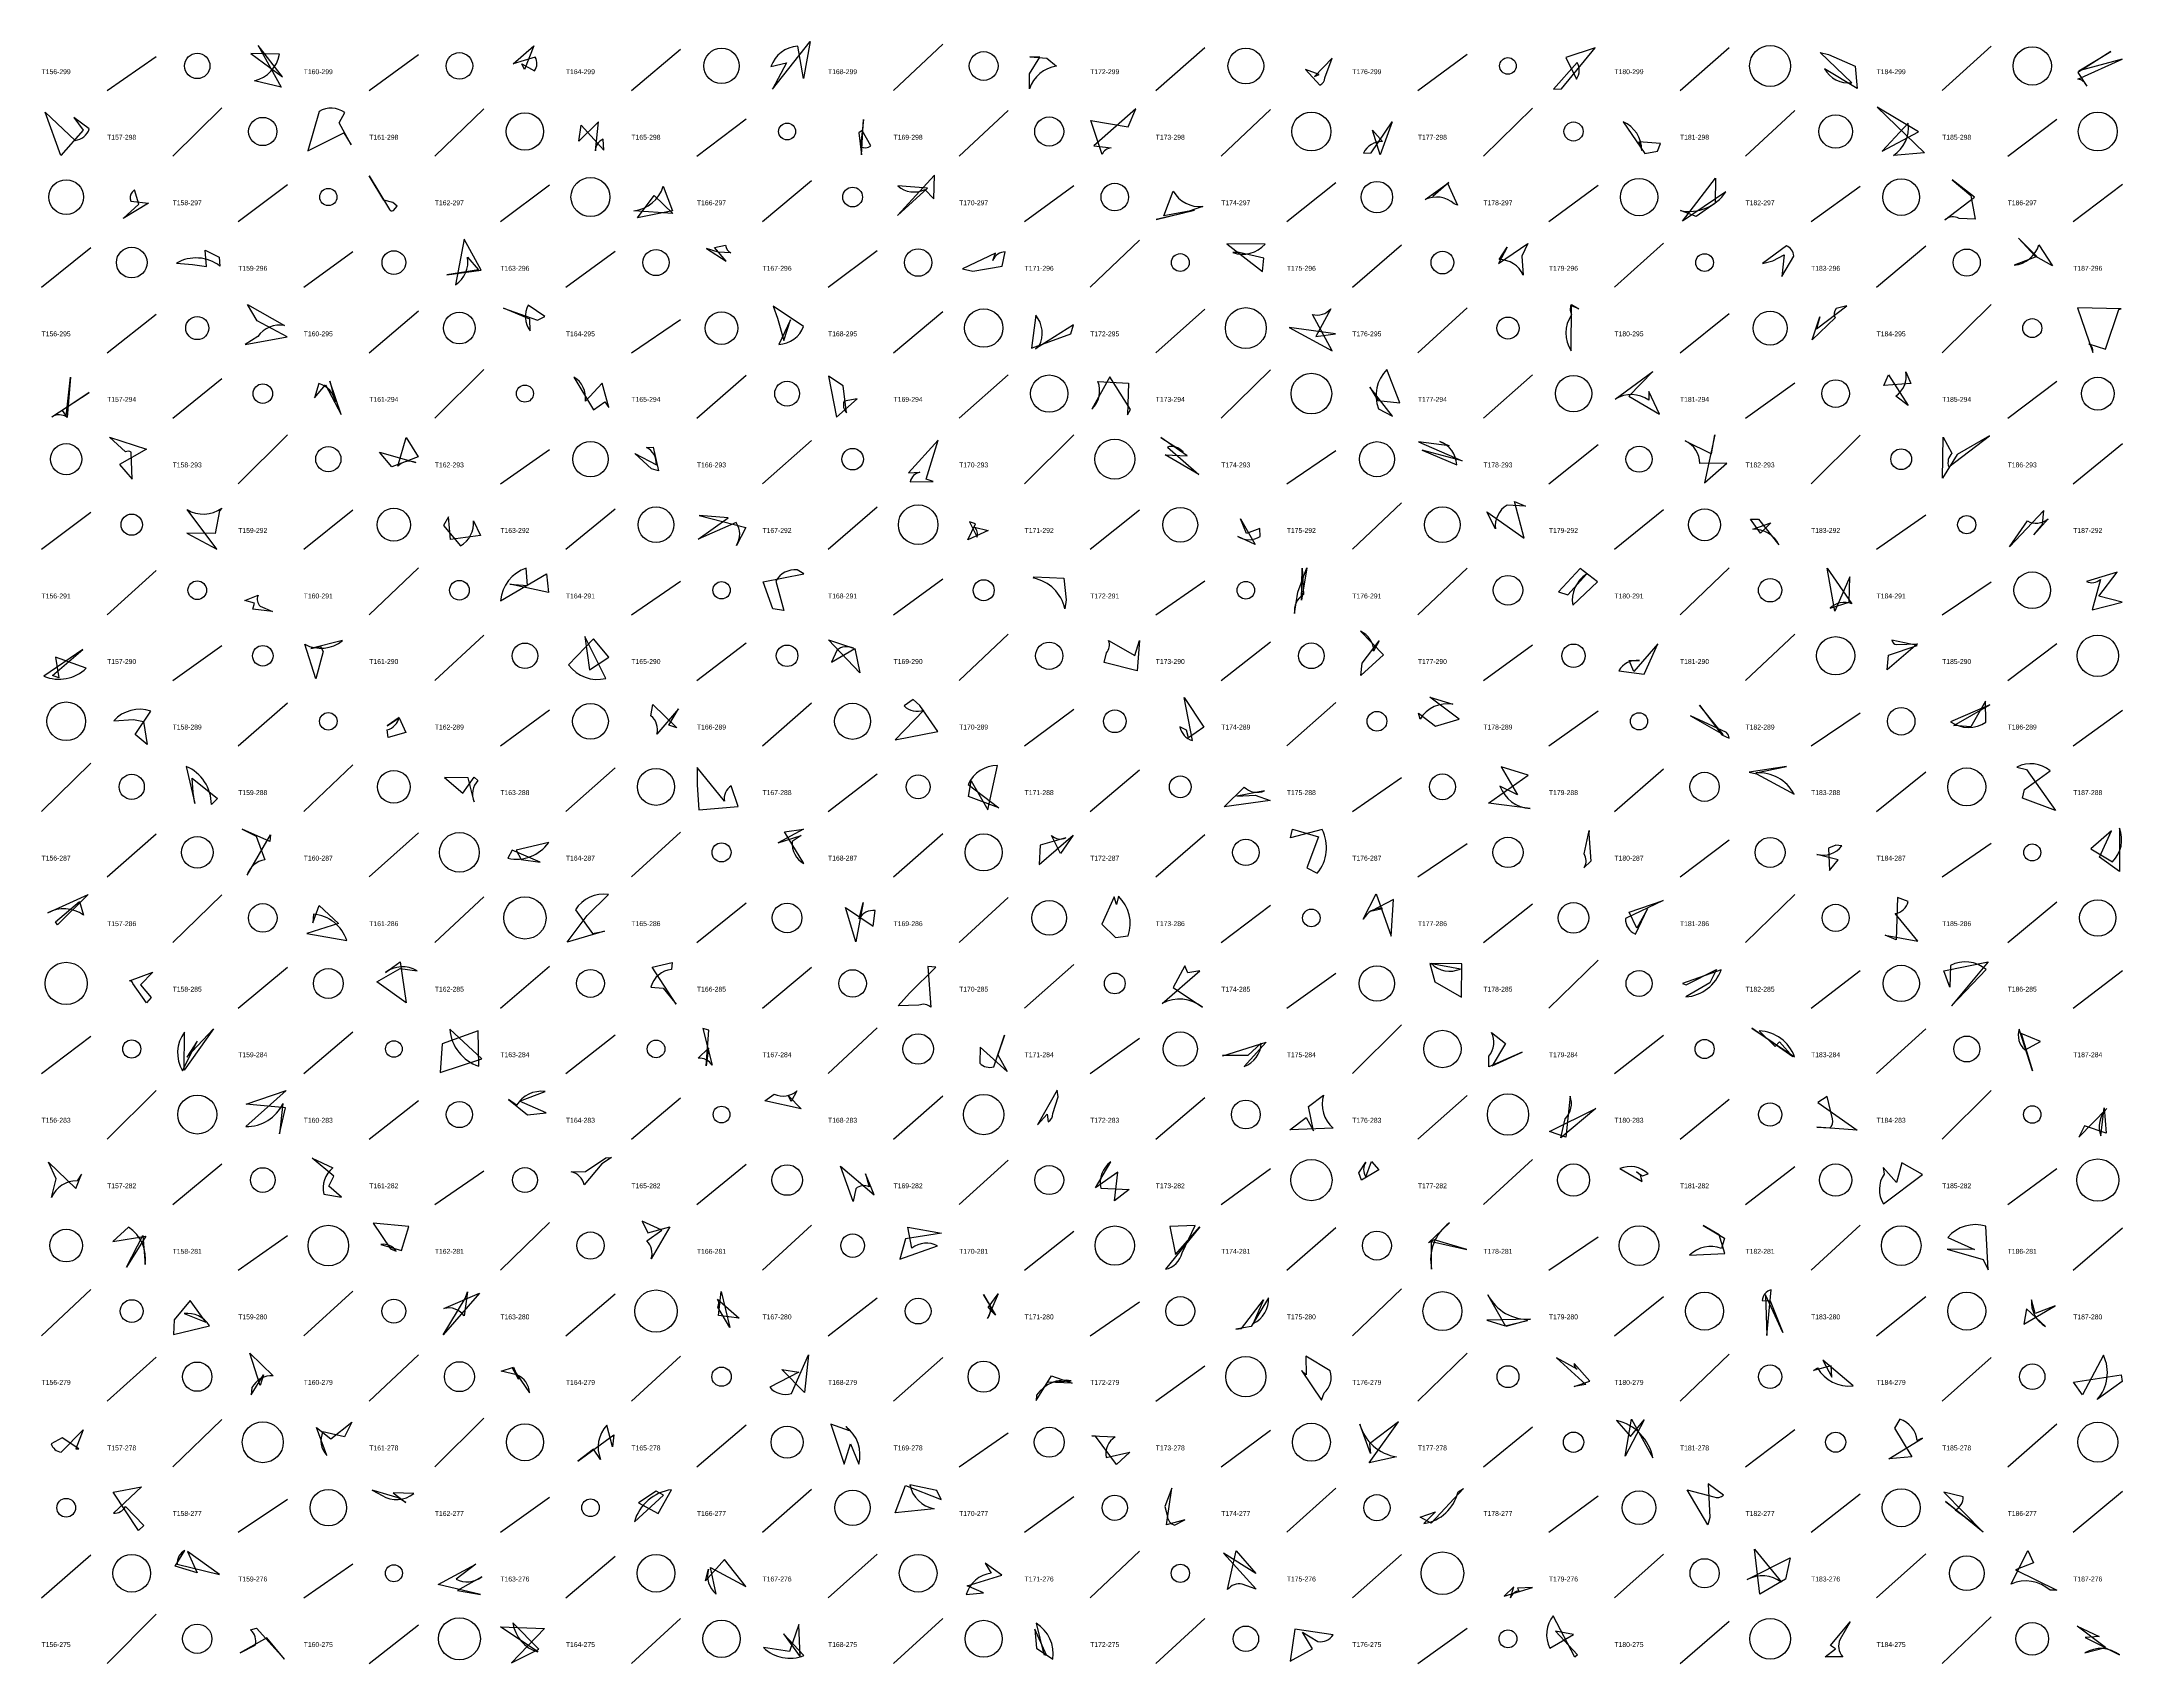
# Model space of a CAD drawing. Header units: millimetres. Extents: x -1 to 9990, y 0 to 15990.
# Drawn here: x 6240 to 7510, y 11000 to 11990 of the extents above; entities that cross this region are included whole.
import ezdxf

# ---------------------------------------------------------------- set-up
doc = ezdxf.new("R2010")
doc.units = ezdxf.units.MM
doc.layers.add('TEXT', color=3, linetype='Continuous')
doc.layers.add('WALL', color=1, linetype='Continuous')

msp = doc.modelspace()

# ---------------------------------------------------------------- linework, layer by layer
for points in [[(6709, 11989.9), (6705, 11967.4), (6701.5, 11987.1, 0.3), (6685.1, 11974.6), (6694.6, 11977), (6686.1, 11960.8)], [(6372.2, 11987.5), (6386.2, 11962), (6369.9, 11966, 0.3), (6385.2, 11982.1), (6367.6, 11982.6), (6387, 11968.4)], [(6534.8, 11972.8), (6533, 11976.3), (6540.9, 11972.1, 0.3), (6541.3, 11980.3), (6527.8, 11976.3), (6540.5, 11987.2)], [(6843.1, 11980.6), (6853.5, 11979.7), (6859.5, 11974.8, 0.3), (6843, 11961), (6842.9, 11970.1), (6849.2, 11980.3)], [(7019.7, 11969.8), (7011.4, 11972.8), (7020.2, 11963.3, 0.3), (7023.2, 11967.8), (7027.7, 11979.7), (7016.9, 11968.6)], [(7188.2, 11986), (7170.3, 11980.1), (7176.8, 11967, 0.3), (7177.2, 11977.2), (7162.8, 11960.9), (7167.7, 11961)], [(7347, 11974.9), (7348.1, 11961.2), (7328.1, 11973.2, 0.3), (7344.8, 11964.8), (7325.6, 11983.3), (7330.6, 11981.9)], [(7502.9, 11983.9), (7482.8, 11971), (7488.2, 11962.7, 0.3), (7482.8, 11966.9), (7509.8, 11979.1), (7483.5, 11972)], [(6251.7, 11920.4), (6242.1, 11946.7), (6260.4, 11929.6, 0.3), (6269.1, 11936.6), (6259.7, 11943.5), (6265.4, 11935.8)], [(6428.9, 11926.9), (6421.6, 11940.2), (6425, 11946.6, 0.3), (6409.4, 11947.2), (6402.5, 11923.2), (6424.4, 11934.1)], [(6569.4, 11938.8), (6583.2, 11923.6), (6582.7, 11930.3, 0.3), (6578, 11923.1), (6579.8, 11940.8), (6567.9, 11929.1)], [(6740.4, 11920.7), (6741.7, 11942.4), (6739.9, 11925.8, 0.3), (6746.2, 11926.2), (6740.9, 11935.6), (6738.8, 11934.2)], [(6907.9, 11948.9), (6882.3, 11926.3), (6892.9, 11925, 0.3), (6887.3, 11920.9), (6880.3, 11941.8), (6903.1, 11937.8)], [(7057, 11920.8), (7052.3, 11935.9), (7058.5, 11928.8, 0.3), (7046.8, 11921.8), (7051.5, 11922), (7064.3, 11940.9)], [(7228, 11927.6), (7214.9, 11928.6), (7216.7, 11923.5, 0.3), (7205.2, 11940.9), (7218.5, 11921.6), (7226.2, 11923)], [(7360.3, 11949.9), (7389.3, 11922), (7370.2, 11920.4, 0.3), (7379.2, 11940), (7363.3, 11922.9), (7385.6, 11934.8)], [(6448.8, 11893.1), (6440, 11908), (6452.3, 11887.3, 0.3), (6454.7, 11886.7), (6457.1, 11889.5), (6454.3, 11891.7)], [(6613.8, 11896), (6625.2, 11884.9), (6601.5, 11886.5, 0.3), (6619.4, 11901.6), (6625.1, 11886.5), (6603.8, 11882.3)], [(6762.3, 11883.7), (6780.8, 11900.5), (6762.6, 11901.8, 0.3), (6779.1, 11899.6), (6784.6, 11893.9), (6785, 11908.3)], [(7098, 11903.5), (7104.2, 11890), (7102.2, 11890.9, 0.3), (7084.4, 11893.4), (7098.8, 11903.8), (7089.1, 11895.4)], [(7261.4, 11891.3), (7249.8, 11883.2), (7240.2, 11886.7, 0.3), (7268, 11898.1), (7241.5, 11880.3), (7261.6, 11906.5)], [(7417.6, 11895.9), (7420.2, 11881.4), (7410.3, 11882, 0.3), (7401.6, 11881.1), (7419.7, 11895), (7406.2, 11905.4)], [(6299.4, 11890.6), (6296.6, 11899.3), (6295.3, 11897.9, 0.3), (6294.4, 11892.5), (6305.2, 11891.2), (6289.7, 11881.8)], [(6943.6, 11887), (6925, 11883.5), (6930.7, 11898.6, 0.3), (6948.7, 11889.2), (6936.1, 11884.9), (6920.2, 11881.2)], [(6339.8, 11862.6), (6348.3, 11858.4), (6348.8, 11852.9, 0.3), (6322.3, 11854.7), (6332.1, 11853.9), (6340.7, 11852.6)], [(6508.2, 11850.3), (6497.9, 11869.2), (6492.6, 11841.5, 0.3), (6500, 11858.2), (6506.6, 11850.6), (6487.3, 11847.5)], [(6657.9, 11855.9), (6650.6, 11864.3), (6657.5, 11865.7, 0.3), (6660.7, 11860.9), (6653, 11861.4), (6645.8, 11863.6)], [(6986, 11857.7), (6971, 11861.2), (6967, 11861.1, 0.3), (6986.8, 11866.2), (6963.3, 11866.4), (6985.1, 11849.5)], [(7147.2, 11866.6), (7143.5, 11859), (7144.2, 11847.4, 0.3), (7129.7, 11856.8), (7134.4, 11864.5), (7129.3, 11854.4)], [(7303.6, 11859.8), (7302.2, 11846.5), (7309.4, 11859, 0.3), (7304.9, 11865.3), (7290.3, 11854.5), (7296.6, 11856.1)], [(7446.5, 11869.8), (7457.7, 11858.7), (7443.9, 11853.4, 0.3), (7459.1, 11865.8), (7467.3, 11853.1), (7456.8, 11858.9)], [(6808.4, 11849.7), (6826.2, 11852.8), (6828.2, 11861.5, 0.3), (6820.6, 11856.3), (6822.3, 11860.8), (6802.1, 11851.1)], [(6371.6, 11819.4), (6365.7, 11829.5), (6388.2, 11816.5, 0.3), (6372, 11809.9), (6364.3, 11804.9), (6389.8, 11809.7)], [(6542.6, 11819.8), (6547.1, 11822.1), (6537, 11829, 0.3), (6538.2, 11813.4), (6538, 11820.4), (6521.9, 11827.1)], [(6693.1, 11807.5), (6697.1, 11820), (6690, 11805, 0.3), (6705.1, 11816), (6686.6, 11828.4), (6689.1, 11821)], [(7001.4, 11815.3), (7027.7, 11801.1), (7015.6, 11823.4, 0.3), (7026.8, 11826.8), (7017.8, 11809.8), (7029.7, 11811.6)], [(7173.1, 11828.7), (7173, 11826), (7173.7, 11823.1, 0.3), (7173.6, 11801.1), (7173.8, 11829.5), (7178.2, 11826.8)], [(7323.3, 11814.5), (7341.8, 11828.5), (7335.4, 11826.9, 0.3), (7334.6, 11821.3), (7320.7, 11807.9), (7325.4, 11821.8)], [(7509.2, 11826.8), (7482.7, 11827.3), (7491.9, 11800.2, 0.3), (7489.6, 11805.5), (7499.7, 11802.1), (7507.8, 11826.4)], [(6869.8, 11817), (6846.6, 11802.4), (6848.8, 11804.2, 0.3), (6846.8, 11822.8), (6844.2, 11802.7), (6868.2, 11811.5)], [(6725.2, 11760.7), (6737.8, 11771.9), (6729.8, 11770.4, 0.3), (6731.3, 11763.3), (6729.2, 11779.7), (6720.3, 11785.7)], [(7055.5, 11770.8), (7068.9, 11769.3), (7061.1, 11789.7, 0.3), (7056, 11765.8), (7064.6, 11761.3), (7050.6, 11779)], [(7227.4, 11762.5), (7220.9, 11776.3), (7220.9, 11771.1, 0.3), (7200.4, 11771.6), (7223.4, 11788.5), (7208.8, 11773.5)], [(7367.3, 11786.5), (7379.2, 11767.8), (7371.7, 11773.5, 0.3), (7377.8, 11788.4), (7380.8, 11781.1), (7364.5, 11780)], [(6255, 11761.2), (6257.7, 11785.1), (6255.6, 11760.5, 0.3), (6246.3, 11760.9), (6269.1, 11775.6), (6252.6, 11764.7)], [(6422.9, 11762.3), (6416, 11782.6), (6419.2, 11770.1, 0.3), (6409.3, 11781.1), (6406.5, 11772.4), (6413.2, 11780.4)], [(6586.2, 11766.6), (6582.2, 11781.3), (6571.9, 11770.5, 0.3), (6564.9, 11785.1), (6576.8, 11765.2), (6583.7, 11769.9)], [(6904.6, 11765.3), (6891.9, 11785.2), (6881.1, 11765.5, 0.3), (6884.7, 11782.5), (6903.4, 11781.3), (6902.8, 11762)], [(6287.6, 11731.7), (6295.3, 11722.9), (6294.7, 11739.3, 0.3), (6291.1, 11739.4), (6281.5, 11748.5), (6304.1, 11741.1)], [(6453.7, 11730.3), (6446.2, 11739.2), (6468.5, 11733, 0.3), (6457.5, 11730.7), (6462.5, 11748.3), (6469.8, 11736.4)], [(6939.2, 11737), (6923.1, 11748.3), (6936.7, 11739.4, 0.3), (6927.1, 11742.4), (6946.4, 11725.6), (6925.8, 11737.7)], [(7254.9, 11720.6), (7268.6, 11732.5), (7252.1, 11732.3, 0.3), (7243.1, 11746.2), (7259.2, 11738.2), (7261.2, 11749.9)], [(7400.3, 11723.5), (7400.7, 11748.4), (7406, 11738.6, 0.3), (7404, 11730.3), (7428.8, 11749.2), (7409.1, 11737.9)], [(6612.3, 11729.1), (6602.1, 11738.5), (6615.2, 11731.6, 0.3), (6609.2, 11742.2), (6613.2, 11742.3), (6616.5, 11727.9)], [(6787.3, 11746.7), (6769.1, 11726.6), (6776.1, 11727, 0.3), (6770.1, 11721.2), (6784.2, 11721.4), (6779.9, 11722.7)], [(7107.1, 11733.9), (7082.6, 11740.6), (7103.7, 11731.6, 0.3), (7093.4, 11745.8), (7099.2, 11743.2), (7080.3, 11745.6)], [(6328.6, 11689.8), (6346.9, 11680.1), (6328.8, 11704.2, 0.3), (6349.9, 11705.1), (6348.5, 11703.4), (6346, 11689.6)], [(6488.3, 11699.8), (6485.3, 11694.6), (6495.6, 11682.1, 0.3), (6503.5, 11697.4), (6507.9, 11688.4), (6489.5, 11685.9)], [(6641.4, 11700.6), (6669.8, 11693.3), (6664.1, 11682.4, 0.3), (6663.9, 11696.3), (6640.7, 11686.2), (6659, 11699.2)], [(6971.8, 11698.5), (6980.6, 11682.9), (6970.1, 11687.8, 0.3), (6983.7, 11687.9), (6983.5, 11692.7), (6975.5, 11689.6)], [(7139, 11709.1), (7145.6, 11706.4), (7134.4, 11706.9, 0.3), (7127.4, 11692.4), (7122.1, 11702.8), (7144.9, 11686.7)], [(7283, 11698.3), (7287.9, 11698.4), (7300.4, 11682.7, 0.3), (7284.5, 11692.2), (7295.5, 11696.1), (7289.1, 11689.9)], [(7462, 11703.6), (7441.2, 11681.4), (7452, 11697.3, 0.3), (7464.6, 11698.5), (7455.9, 11688.9), (7461.3, 11695.1)], [(6810, 11695.6), (6806.3, 11696.7), (6811, 11687.3, 0.3), (6809.3, 11693.6), (6817.7, 11691.5), (6805.4, 11685.7)], [(6525.7, 11658.8), (6536.6, 11657.9), (6535.8, 11668.5, 0.3), (6520.1, 11648.6), (6548.2, 11665), (6549.3, 11653.6)], [(6680.4, 11660.1), (6705.3, 11665), (6701.2, 11667.4, 0.3), (6688.1, 11660.6), (6693, 11642.6), (6686.3, 11643.7)], [(6864, 11662.3), (6865.3, 11649.1), (6864.6, 11643.7, 0.3), (6845.4, 11662.3), (6845.7, 11663.1), (6855.1, 11662.7)], [(7008.9, 11649), (7009.4, 11668.5), (7010.1, 11652.4, 0.3), (7004.8, 11640.9), (7006.8, 11653.9), (7012.2, 11668.6)], [(7165.8, 11654.1), (7171.6, 11652.1), (7182.9, 11664.8, 0.3), (7174.5, 11645.9), (7189.7, 11660.2), (7179, 11668.2)], [(7334.4, 11642.2), (7329.9, 11668.5), (7344.9, 11646.7, 0.3), (7331.6, 11644), (7343.2, 11647.8), (7343.6, 11663.2)], [(7495.6, 11651.4), (7506.9, 11666), (7488.1, 11660.3, 0.3), (7496.6, 11661.6), (7491.5, 11643), (7509.8, 11647.7)], [(6369.9, 11647.2), (6364, 11648.7), (6372.1, 11651.9, 0.3), (6373.4, 11645.2), (6381, 11642.1), (6368.9, 11643.5)], [(6411.9, 11617.6), (6407.3, 11600.9), (6400.6, 11622, 0.3), (6423.7, 11624.3), (6404.4, 11619.4), (6410.2, 11620.6)], [(6586.3, 11614.2), (6576.8, 11625.4), (6561.6, 11609.4, 0.3), (6584.4, 11601.2), (6571.6, 11626.8), (6574.5, 11606.4)], [(6739.4, 11604.5), (6720.3, 11624.7), (6735.5, 11619.6, 0.3), (6725.3, 11618.3), (6722.2, 11611.2), (6736.4, 11619.4)], [(6908.6, 11605.8), (6888.6, 11610.8), (6889.9, 11616.8, 0.3), (6891.2, 11624.3), (6907.3, 11615.1), (6910, 11624.3)], [(7046.1, 11610.4), (7056.4, 11624.2), (7053, 11617.8, 0.3), (7044.9, 11630), (7059, 11615.5), (7045.1, 11602.9)], [(7211.9, 11605.5), (7209, 11612.2), (7215.2, 11612.1, 0.3), (7202.6, 11605.8), (7218.2, 11603.7), (7226.5, 11622.2)], [(7367.2, 11615.3), (7384.7, 11621.2), (7369.3, 11624.6, 0.3), (7372.2, 11621.8), (7384.9, 11622.2), (7366.4, 11606.5)], [(6246.6, 11603), (6265.2, 11618.8), (6241.4, 11602.5, 0.3), (6267.2, 11607.5), (6248.5, 11614.1), (6250.5, 11601.6)], [(6622.8, 11572.7), (6628.7, 11582.6), (6615.5, 11567.2, 0.3), (6611.9, 11578.3), (6613, 11585.2), (6627.8, 11571.1)], [(6776, 11584.6), (6771.9, 11588.3), (6766.4, 11584.4, 0.3), (6778.4, 11581.9), (6760.9, 11563.7), (6787.1, 11568.7)], [(6940, 11564.9), (6938.8, 11569.6), (6934.8, 11571.7, 0.3), (6942.5, 11563.3), (6937.4, 11589.5), (6949.3, 11571.4)], [(7105.2, 11576.4), (7087.3, 11589.8), (7101.3, 11585.5, 0.3), (7081.3, 11576.4), (7080.3, 11579.9), (7090.7, 11572)], [(7251.9, 11584.9), (7265.6, 11566.7), (7269.9, 11564.7, 0.3), (7268.3, 11568.1), (7246.4, 11578.3), (7266.3, 11566.9)], [(7407.2, 11572.5), (7429, 11585), (7405.1, 11574.6, 0.3), (7426.7, 11574.5), (7426.4, 11587.3), (7417.4, 11571.7)], [(6304.5, 11560.9), (6297.1, 11567), (6306.7, 11581.2, 0.3), (6284, 11575.3), (6296, 11576.1), (6302.1, 11574.8)], [(6462.2, 11568.2), (6451.6, 11565.1), (6450.9, 11569.9, 0.3), (6458.2, 11577.4), (6450.9, 11572.3), (6458.2, 11577.2)], [(6331.9, 11540.4), (6347.3, 11527.9), (6343.6, 11524.2, 0.3), (6328.3, 11547.5), (6333.5, 11524.8), (6332.6, 11531.6)], [(6641.2, 11520.9), (6665.1, 11523.1), (6660.9, 11535.6, 0.3), (6656.7, 11526.2), (6640.2, 11546.8), (6640.2, 11536.2)], [(6807.3, 11538.7), (6817.5, 11521), (6823.4, 11548, 0.3), (6805.6, 11536.5), (6824.3, 11522.2), (6805.7, 11529.2)], [(7130.9, 11547.2), (7140.8, 11530.1), (7130.1, 11535.5, 0.3), (7148.5, 11521.7), (7123.1, 11525.1), (7147.3, 11542.2)], [(7286.6, 11542.9), (7307.5, 11531.7), (7309.6, 11530.6, 0.3), (7286.2, 11543.5), (7305, 11547.4), (7282.2, 11544)], [(7449.1, 11528), (7450.3, 11533.4), (7466, 11544.8, 0.3), (7445.6, 11547.1), (7451.4, 11545.6), (7469.1, 11520.5)], [(6497, 11531.1), (6504.1, 11541), (6506.3, 11538.9, 0.3), (6504, 11525.8), (6500.4, 11540.6), (6486, 11540.8)], [(6989.9, 11526.7), (6961.8, 11522.9), (6974, 11534.8, 0.3), (6986.3, 11532.6), (6969.6, 11529.4), (6980.7, 11530)], [(6362.5, 11509.1), (6370.9, 11504.9), (6376.3, 11490.4, 0.3), (6365.4, 11481.1), (6379.7, 11505.7), (6379.2, 11501.6)], [(6689.5, 11500.8), (6703.5, 11505.4), (6698.1, 11501.6, 0.3), (6705.3, 11488.2), (6693.5, 11507.5), (6705, 11509.2)], [(7019.4, 11504.5), (7012.3, 11485.6), (7018.6, 11482.4, 0.3), (7021.6, 11508.9), (7002.2, 11503.8), (7003.5, 11509.1)], [(7185.5, 11489.7), (7181.2, 11485.5), (7181.6, 11486, 0.3), (7181.4, 11494.1), (7184.5, 11508.3), (7184.4, 11506.4)], [(7503.4, 11508.1), (7490.8, 11497.2), (7503.9, 11489.3, 0.3), (7508.3, 11509.8), (7508.2, 11483.4), (7496, 11492)], [(6544.2, 11489), (6527.3, 11496.3), (6524.6, 11491.4, 0.3), (6549.5, 11501), (6529.7, 11496.4), (6532.6, 11490.7)], [(6869.6, 11505.6), (6861.9, 11494.3), (6856.3, 11505.4, 0.3), (6865.2, 11503.8), (6849.5, 11499.5), (6848.8, 11487.6)], [(7331.2, 11484), (7336.6, 11490.4), (7323.6, 11493.8, 0.3), (7338.8, 11499), (7335.2, 11499.4), (7330.6, 11497.5)], [(6248.5, 11452.6), (6263.2, 11465), (6265.6, 11456.6, 0.3), (6243.7, 11458.1), (6268.5, 11469.2), (6249.6, 11450.8)], [(6560.7, 11440.3), (6573, 11456.5), (6586.1, 11469.2, 0.3), (6565.8, 11459.9), (6576.3, 11445.5), (6583.6, 11446.9)], [(6887.1, 11451.2), (6895.5, 11443), (6903.1, 11444, 0.3), (6897.3, 11468.2), (6896.1, 11463.1), (6894.7, 11467.8)], [(7065.2, 11466.3), (7051.8, 11459.4), (7058.4, 11460.8, 0.3), (7046.7, 11454.2), (7054.6, 11469.7), (7063.8, 11443.9)], [(6421.3, 11451.5), (6401.9, 11445.5), (6426.3, 11441.2, 0.3), (6405.9, 11457.3), (6405.6, 11452), (6409.5, 11462.5)], [(6730.6, 11461.4), (6747.5, 11449.9), (6748.8, 11459.5, 0.3), (6738.9, 11454.5), (6741.4, 11464.5), (6736.9, 11440.5)], [(7208.9, 11458.5), (7229.7, 11465.7), (7206.7, 11454.6, 0.3), (7212.8, 11445.1), (7220.1, 11460.6), (7213.7, 11448.7)], [(7365.2, 11444.4), (7385.2, 11440.9), (7371.4, 11457.6, 0.3), (7379.3, 11465.1), (7372.7, 11467.5), (7372, 11441.6)], [(6306.8, 11406.5), (6304.1, 11403.2), (6295.7, 11414.9, 0.3), (6293.7, 11416.7), (6307.8, 11421.9), (6300.4, 11414.1)], [(6444.6, 11415.9), (6458.8, 11424.1), (6469.2, 11422.7, 0.3), (6449.8, 11421.7), (6458.8, 11428.3), (6462.5, 11403.2)], [(6612.6, 11425), (6624.9, 11427.7), (6624.5, 11423.6, 0.3), (6611.8, 11412.8), (6619.3, 11412.2), (6627.4, 11402.3)], [(6785.7, 11425), (6780.9, 11425.3), (6782.8, 11400.5, 0.3), (6775.4, 11401.7), (6762.7, 11401.4), (6769.7, 11409.1)], [(6937.7, 11425.8), (6930.7, 11412.5), (6948.5, 11400.5, 0.3), (6924, 11402.8), (6947, 11422.7), (6939.6, 11421.5)], [(7106.6, 11406.7), (7106.8, 11426.9), (7088.1, 11427.1, 0.3), (7106, 11423.8), (7087.4, 11427.2), (7090.4, 11415.9)], [(7262.3, 11423.6), (7258.1, 11415.4), (7243.6, 11406.8, 0.3), (7265.1, 11423.4), (7241.5, 11414.9), (7243.8, 11414.1)], [(7428.1, 11428.2), (7405.7, 11401.3), (7426.9, 11423.5, 0.3), (7405.1, 11426), (7404.6, 11412.8), (7401, 11422.8)], [(6344.9, 11387.3), (6327, 11362), (6327.2, 11385.3, 0.3), (6325.9, 11361.6), (6334.9, 11379.8), (6328.6, 11370)], [(6483.3, 11360.6), (6508.7, 11369), (6489.1, 11387, 0.3), (6506.8, 11364.5), (6506.4, 11386.1), (6484.5, 11378.1)], [(6647.3, 11386.4), (6643.5, 11387.5), (6649.2, 11365.1, 0.3), (6640.7, 11369.3), (6647, 11375.6), (6645.7, 11364.8)], [(6829.4, 11361.3), (6812.8, 11376.1), (6812.7, 11366.4, 0.3), (6821.1, 11364.2), (6827.7, 11383.4), (6823.7, 11371.5)], [(7143.6, 11373.1), (7123.4, 11364.2), (7123.3, 11370.7, 0.3), (7125, 11385.1), (7133.4, 11378.4), (7125.4, 11364.8)], [(7308.8, 11370.2), (7283.8, 11387.7), (7309.9, 11370.3, 0.3), (7288.4, 11386.1), (7298.1, 11376.6), (7300.8, 11379.3)], [(7455.1, 11361.6), (7455.2, 11361.7), (7446.9, 11387.1, 0.3), (7450.6, 11374.5), (7460, 11379.5), (7448.2, 11384.5)], [(6960.9, 11370.9), (6987.5, 11379.1), (6974, 11364.4, 0.3), (6984.4, 11378.5), (6976.2, 11371.1), (6960.8, 11371)], [(6364.9, 11341.3), (6389.2, 11349.7), (6364.6, 11327.7, 0.3), (6387.3, 11341.8), (6385.2, 11323.2), (6388.9, 11339)], [(6547.9, 11336.1), (6531.6, 11343.1), (6547.3, 11349, 0.3), (6529.9, 11340.7), (6525, 11344.1), (6536.5, 11334.8)], [(6703.5, 11338.5), (6681.4, 11343.3), (6687.2, 11347.5, 0.3), (6701, 11349.4), (6697.4, 11343), (6695.9, 11346.5)], [(6847.8, 11328.7), (6853.8, 11335.3), (6854.4, 11330.6, 0.3), (6857.2, 11335.6), (6860.4, 11345.9), (6859.8, 11349.9)], [(7016.3, 11325.1), (7013.2, 11339.8), (7022.4, 11346.9, 0.3), (7028.3, 11326.7), (7001.9, 11325.6), (7011.9, 11333.2)], [(7188.7, 11338.6), (7167.2, 11320.8), (7169.8, 11332.4, 0.3), (7172.9, 11346.2), (7170.3, 11321.2), (7160.3, 11324.6)], [(7348.1, 11325.4), (7323.5, 11327.3), (7331.5, 11326.8, 0.3), (7333.1, 11332.3), (7329.8, 11346.1), (7324.1, 11342.3)], [(7486.9, 11328.2), (7483.4, 11321.2), (7500.5, 11338.6, 0.3), (7496.9, 11321.9), (7498.8, 11339), (7500.1, 11323.6)], [(6260.8, 11289.8), (6264.4, 11298.5), (6261.6, 11294.6, 0.3), (6246, 11284.3), (6248.8, 11295.8), (6244.3, 11306)], [(6418.4, 11297.3), (6405.1, 11308.3), (6417.8, 11302.4, 0.3), (6412.2, 11286.4), (6423, 11284.5), (6415.3, 11291.2)], [(6587.8, 11308.8), (6582, 11305), (6571.1, 11292.1, 0.3), (6563.3, 11300), (6571.9, 11300.2), (6584.4, 11308.5)], [(6748.1, 11286), (6742.9, 11298.9), (6745.1, 11290.9, 0.3), (6736.9, 11289.7), (6735.3, 11281.9), (6727.7, 11303.5)], [(6896.8, 11299.8), (6883.3, 11290.3), (6892.6, 11306.2, 0.3), (6886.5, 11290), (6903.8, 11289.3), (6894.9, 11282.4)], [(7045.5, 11294.9), (7043.9, 11299.4), (7048.2, 11306, 0.3), (7048.3, 11297), (7051.7, 11306.4), (7056.2, 11301.2)], [(7213.5, 11300.1), (7217.2, 11297.6), (7220.6, 11298.8, 0.3), (7203.3, 11302), (7216.9, 11294.1), (7215.9, 11297.9)], [(7372.1, 11293.5), (7364, 11302.6), (7364.6, 11298.6, 0.3), (7364.2, 11280.5), (7387.9, 11298.3), (7375.3, 11305.5)], [(6291.8, 11241.8), (6301.7, 11261.2), (6303.2, 11243.4, 0.3), (6293, 11266.2), (6283.4, 11257.5), (6303.7, 11260.8)], [(6442.4, 11268.6), (6453, 11253.1), (6456.5, 11251.6, 0.3), (6447.1, 11255.7), (6459.7, 11252.1), (6464.2, 11266.6)], [(6610.1, 11262.8), (6623.5, 11266.4), (6612, 11246.9, 0.3), (6609.3, 11257.9), (6618.6, 11264.4), (6606.6, 11269.9)], [(6767.3, 11259.1), (6763.8, 11246.7), (6786.8, 11254.9, 0.3), (6771.2, 11253.4), (6768.6, 11266.3), (6789.2, 11262.5)], [(6932.1, 11249.5), (6947, 11266.5), (6925.9, 11240.6, 0.3), (6936.1, 11250.6), (6944, 11267.3), (6928.7, 11266.6)], [(7090, 11258.6), (7086.5, 11256.7), (7099.4, 11268.9, 0.3), (7088.4, 11240.6), (7088.3, 11257.5), (7109.8, 11252.6)], [(7254.2, 11267.2), (7267.2, 11259.6), (7265.3, 11253.2, 0.3), (7245.8, 11249.1), (7267.4, 11250.1), (7263.9, 11261.6)], [(7425.1, 11246.6), (7428, 11240.2), (7426.7, 11266.8, 0.3), (7403.4, 11260), (7419.8, 11252.6), (7403, 11252.8)], [(6498.5, 11222.8), (6499.9, 11226.8), (6497.9, 11212.2, 0.3), (6485.5, 11216.6), (6507.3, 11226), (6485.1, 11200.6)], [(6654.7, 11227), (6660.1, 11205.1), (6652.7, 11217.5, 0.3), (6652.6, 11222.4), (6665.8, 11210.7), (6653.1, 11212.3)], [(7292.2, 11224.9), (7292.9, 11200.1), (7295.6, 11228.1, 0.3), (7290.1, 11221.4), (7295, 11221.2), (7302.8, 11202)], [(6321, 11209.6), (6320.4, 11200.7), (6342.4, 11206.1, 0.3), (6327, 11213.5), (6340.2, 11208.3), (6330.7, 11221.5)], [(6817.8, 11217.2), (6823.9, 11225.6), (6817.4, 11210.6, 0.3), (6818, 11220.1), (6814.9, 11225.2), (6822.2, 11212.5)], [(6972.3, 11204.4), (6985.7, 11221.9), (6979.5, 11207.4, 0.3), (6988.8, 11223.2), (6978.2, 11205.7), (6968.8, 11203.9)], [(7146.9, 11209.2), (7133.7, 11205.6), (7122.8, 11224.9, 0.3), (7148.8, 11210.1), (7122.1, 11209.5), (7133.2, 11206)], [(7469, 11218.2), (7456.8, 11213.5), (7454.6, 11221.9, 0.3), (7463.1, 11205.6), (7451.5, 11216.5), (7449.8, 11207)], [(6373.4, 11169.6), (6367, 11189.3), (6381.4, 11175.6, 0.3), (6368.4, 11168.3), (6368, 11164), (6375.4, 11176.1)], [(6531.1, 11173.4), (6527.2, 11180.6), (6537.7, 11165.2, 0.3), (6530.1, 11176.1), (6520.5, 11178.3), (6528.1, 11180.9)], [(6691.8, 11179.4), (6702.2, 11177.8), (6684.4, 11168.5, 0.3), (6697.7, 11164.8), (6708.1, 11188.3), (6705.7, 11165.4)], [(7009, 11178.7), (7021.2, 11160.6), (7022.8, 11165.1, 0.3), (7026.5, 11178.5), (7011.7, 11187.6), (7011.8, 11176.2)], [(7175.4, 11168.9), (7184.9, 11172.3), (7175.4, 11183.1, 0.3), (7177.2, 11179.5), (7164.6, 11186.5), (7182.6, 11170.3)], [(7332.3, 11181.7), (7321.5, 11178.8), (7323.9, 11180.3, 0.3), (7345.7, 11169.4), (7327.1, 11185.1), (7332.6, 11174.7)], [(7509.2, 11176.1), (7509.8, 11172), (7494.6, 11161, 0.3), (7498.4, 11188.2), (7485.6, 11163.9), (7480.1, 11171.6)], [(6868.9, 11171), (6853.7, 11171.6), (6868.3, 11172.4, 0.3), (6847.3, 11163.8), (6847.1, 11160.5), (6856.3, 11175.6)], [(6262.7, 11131), (6252.6, 11137.6), (6245.8, 11134.1, 0.3), (6252, 11128.9), (6265.3, 11142.6), (6260.9, 11131)], [(6429.4, 11147.2), (6424.9, 11138.2), (6411.6, 11141.4, 0.3), (6414, 11126.9), (6407.8, 11144), (6416.6, 11137)], [(6589.2, 11139.6), (6588.4, 11132.1), (6585, 11145.3, 0.3), (6581.2, 11124.5), (6576.8, 11130.8), (6567.2, 11123.4)], [(6729.9, 11121.6), (6733.8, 11134.1), (6738.8, 11121.5, 0.3), (6730.9, 11144.6), (6733.1, 11141.9), (6721.8, 11146)], [(6883.2, 11138.6), (6881, 11138.9), (6895.2, 11138.2, 0.3), (6889.7, 11125.7), (6904.1, 11128.9), (6896, 11121.4)], [(7050.4, 11134.1), (7051, 11128.2), (7044.6, 11146, 0.3), (7067, 11126.1), (7050.2, 11122.5), (7068.2, 11147.4)], [(7206.5, 11126.5), (7210.3, 11149), (7223.4, 11125.4, 0.3), (7201.3, 11148.2), (7209.8, 11138.4), (7218.2, 11148.6)], [(7367.5, 11124.9), (7388.1, 11137.4), (7384.7, 11136, 0.3), (7374.2, 11149), (7370.9, 11143.5), (7381.4, 11126)], [(6283.7, 11104.5), (6301, 11107.8), (6283.8, 11091.7, 0.3), (6291.1, 11095.7), (6302.3, 11084.2), (6299.1, 11081.1)], [(6457.6, 11101), (6441.8, 11105.8), (6447.8, 11102.4, 0.3), (6467.2, 11103.6), (6454.6, 11104.1), (6462.3, 11098.1)], [(6604.3, 11097.9), (6616.4, 11091.5), (6624.5, 11106, 0.3), (6601.8, 11086.4), (6619.6, 11102.6), (6615.1, 11105.2)], [(6789.1, 11100), (6786.3, 11105.6), (6769.9, 11109, 0.3), (6784.8, 11094.3), (6760.9, 11091.8), (6767.2, 11108.6)], [(6929.8, 11106.9), (6925.5, 11095.7), (6927.1, 11089.7, 0.3), (6931.4, 11084.4), (6937.8, 11087.6), (6926.5, 11084.5)], [(7081.4, 11089.2), (7090.7, 11092.6), (7083.7, 11085.3, 0.3), (7104.5, 11104.7), (7107.8, 11106.7), (7088.1, 11085.5)], [(7257, 11084.6), (7244.3, 11105.9), (7260.6, 11101.7, 0.3), (7266.6, 11102.7), (7257.1, 11109.5), (7258.1, 11089)], [(7402.1, 11098.8), (7419.1, 11085.4), (7407.9, 11093.6, 0.3), (7412.9, 11101.7), (7401.1, 11104.6), (7425, 11080.1)], [(6334.9, 11055.2), (6321.6, 11059.3), (6327.4, 11068.9, 0.3), (6322.8, 11060.5), (6348.5, 11054.3), (6329.1, 11068.2)], [(6656.7, 11063.5), (6645.2, 11050.4), (6647, 11057.5, 0.3), (6651.7, 11042.3), (6648.3, 11058.6), (6669.8, 11047)], [(6961.4, 11067.2), (6981.4, 11045.3), (6972.8, 11048.4, 0.3), (6963.9, 11045), (6969.1, 11068.7), (6981.2, 11054.9)], [(7288.7, 11042.2), (7285.5, 11069.7), (7301.9, 11049.5, 0.3), (7281, 11051.1), (7307.2, 11064.5), (7304.3, 11051.4)], [(7444.7, 11057.2), (7469.9, 11044.6), (7465.9, 11044.6, 0.3), (7442.1, 11048.4), (7452.2, 11068.9), (7455.7, 11061.3)], [(6482.1, 11048.2), (6505, 11060.6), (6493, 11051.4, 0.3), (6508.6, 11052.8), (6493.9, 11044.4), (6507.9, 11042.1)], [(6826.1, 11053.8), (6815.9, 11061.1), (6819.5, 11055.1, 0.3), (6804.4, 11042), (6814.8, 11043), (6804.9, 11047.3)], [(7149.9, 11046.4), (7140.8, 11046), (7141.6, 11044.3, 0.3), (7136.6, 11040.1), (7138.6, 11046.8), (7132.6, 11041.1)], [(6526.7, 11000.3), (6543.4, 11008.7), (6527.7, 11024.8, 0.3), (6542.9, 11007), (6520, 11022.3), (6546.9, 11021.3)], [(6702.2, 11023.8), (6696.4, 11007.3), (6680.6, 11009.6, 0.3), (6705.3, 11004.9), (6692.9, 11018), (6703, 11003.9)], [(6846.3, 11020.8), (6847.3, 11009.3), (6857.2, 11002.5, 0.3), (6847, 11024.5), (6851.8, 11005.4), (6853.4, 11005.1)], [(7177.4, 11005.3), (7175.7, 11003.8), (7162.6, 11029.1, 0.3), (7160.6, 11009.3), (7175, 11017.6), (7164.1, 11019.7)], [(7331.9, 11011), (7343.9, 11025.4), (7337.7, 11014.8, 0.3), (7339.3, 11004), (7328.5, 11003.9), (7334.8, 11008.9)], [(6377.5, 11015.6), (6361.1, 11006.4), (6370.4, 11011.2, 0.3), (6367.5, 11020.4), (6371.2, 11021.4), (6388.2, 11002.6)], [(7015.6, 11008.9), (7009.5, 11019.1), (7019, 11013.3, 0.3), (7028.2, 11017.5), (7005, 11020.9), (7002.1, 11001.3)], [(7495.8, 11016.4), (7487.2, 11015.9), (7508.3, 11005.2, 0.3), (7487.1, 11006.5), (7499.7, 11009.6), (7482.5, 11022.8)]]:
    msp.add_lwpolyline(points, format="xyb", close=True)
for centre, radius in [((6335, 11975), 7.74), ((6495, 11975), 8.12), ((6655, 11975), 10.8), ((6815, 11975), 8.8), ((6975, 11975), 10.9), ((7135, 11975), 5.08), ((7295, 11975), 12.5), ((7455, 11975), 11.7), ((6375, 11935), 8.63), ((6535, 11935), 11.4), ((6695, 11935), 5.17), ((6855, 11935), 8.87), ((7015, 11935), 11.9), ((7175, 11935), 5.84), ((7335, 11935), 10.2), ((7495, 11935), 11.9), ((6255, 11895), 10.6), ((6415, 11895), 5.25), ((6575, 11895), 11.9), ((6735, 11895), 6.01), ((6895, 11895), 8.39), ((7055, 11895), 9.57), ((7215, 11895), 11.4), ((7375, 11895), 11.2), ((6295, 11855), 9.34), ((6455, 11855), 7.21), ((6615, 11855), 7.98), ((6775, 11855), 8.37), ((7095, 11855), 6.94), ((7415, 11855), 8.27), ((6935, 11855), 5.45), ((7255, 11855), 5.43), ((6495, 11815), 9.66), ((6655, 11815), 9.95), ((6815, 11815), 11.7), ((6975, 11815), 12.5), ((7295, 11815), 10.4), ((6335, 11815), 7.05), ((7135, 11815), 6.77), ((7455, 11815), 5.8), ((6855, 11775), 11.4), ((7015, 11775), 12.4), ((7175, 11775), 11.1), ((6375, 11775), 5.96), ((6535, 11775), 5.2), ((6695, 11775), 7.56), ((7335, 11775), 8.39), ((7495, 11775), 10), ((6255, 11735), 9.53), ((6415, 11735), 7.71), ((6575, 11735), 10.8), ((6735, 11735), 6.58), ((6895, 11735), 12.2), ((7055, 11735), 10.7), ((7215, 11735), 7.97), ((7375, 11735), 6.33), ((6295, 11695), 6.48), ((6455, 11695), 10.1), ((6615, 11695), 10.9), ((6775, 11695), 12.1), ((6935, 11695), 10.6), ((7095, 11695), 10.9), ((7255, 11695), 9.74), ((7415, 11695), 5.56), ((6335, 11655), 5.69), ((6495, 11655), 5.99), ((6655, 11655), 5.28), ((6815, 11655), 6.41), ((6975, 11655), 5.36), ((7135, 11655), 9.02), ((7295, 11655), 7.15), ((7455, 11655), 11.2), ((6375, 11615), 6.27), ((6535, 11615), 7.78), ((6695, 11615), 6.57), ((6855, 11615), 8.29), ((7015, 11615), 7.86), ((7175, 11615), 7.15), ((7335, 11615), 11.7), ((7495, 11615), 12.6), ((6255, 11575), 11.8), ((6575, 11575), 10.9), ((6735, 11575), 11), ((7375, 11575), 8.4), ((6415, 11575), 5.32), ((6895, 11575), 6.91), ((7055, 11575), 6.02), ((7215, 11575), 5.25), ((6455, 11535), 9.99), ((6615, 11535), 11.3), ((7415, 11535), 11.6), ((6295, 11535), 7.69), ((6775, 11535), 7.27), ((6935, 11535), 6.63), ((7095, 11535), 7.88), ((7255, 11535), 8.93), ((6495, 11495), 12.1), ((6815, 11495), 11.3), ((6335, 11495), 9.65), ((6655, 11495), 5.81), ((6975, 11495), 8.06), ((7135, 11495), 9.25), ((7295, 11495), 9.17), ((7455, 11495), 5.18), ((6375, 11455), 8.72), ((6535, 11455), 12.9), ((6695, 11455), 9.02), ((6855, 11455), 10.6), ((7015, 11455), 5.36), ((7175, 11455), 9.34), ((7335, 11455), 8.3), ((7495, 11455), 11.1), ((6255, 11415), 12.9), ((6415, 11415), 9.12), ((6575, 11415), 8.51), ((6735, 11415), 8.39), ((6895, 11415), 6.36), ((7055, 11415), 10.8), ((7215, 11415), 7.93), ((7375, 11415), 11.1), ((6295, 11375), 5.53), ((6455, 11375), 5.07), ((6615, 11375), 5.4), ((6775, 11375), 9.3), ((6935, 11375), 10.4), ((7095, 11375), 11.4), ((7255, 11375), 5.83), ((7415, 11375), 7.92), ((6335, 11335), 11.9), ((6495, 11335), 7.98), ((6815, 11335), 12.3), ((6975, 11335), 8.79), ((7135, 11335), 12.6), ((7295, 11335), 7.1), ((6655, 11335), 5.1), ((7455, 11335), 5.32), ((6695, 11295), 9.32), ((6855, 11295), 8.86), ((7015, 11295), 12.6), ((7175, 11295), 9.82), ((7335, 11295), 9.83), ((7495, 11295), 12.9), ((6375, 11295), 7.55), ((6535, 11295), 7.59), ((6255, 11255), 10), ((6415, 11255), 12.4), ((6895, 11255), 12), ((7215, 11255), 12.1), ((7375, 11255), 12.1), ((6575, 11255), 8.32), ((6735, 11255), 7.2), ((7055, 11255), 8.85), ((6615, 11215), 12.9), ((7095, 11215), 11.9), ((6295, 11215), 6.97), ((6455, 11215), 7.28), ((6775, 11215), 7.84), ((6935, 11215), 8.85), ((7255, 11215), 11.6), ((7415, 11215), 11.6), ((6335, 11175), 8.94), ((6495, 11175), 9.14), ((6655, 11175), 5.89), ((6815, 11175), 9.53), ((6975, 11175), 12.3), ((7135, 11175), 6.68), ((7295, 11175), 7.13), ((7455, 11175), 7.76), ((6375, 11135), 12.5), ((6535, 11135), 11.3), ((6695, 11135), 9.8), ((6855, 11135), 9.2), ((7015, 11135), 11.6), ((7175, 11135), 6.21), ((7335, 11135), 6.13), ((7495, 11135), 12.2), ((6255, 11095), 5.71), ((6415, 11095), 11.1), ((6575, 11095), 5.37), ((6735, 11095), 10.8), ((6895, 11095), 7.7), ((7055, 11095), 7.99), ((7215, 11095), 10.3), ((7375, 11095), 11.6), ((6295, 11055), 11.5), ((6615, 11055), 11.5), ((6775, 11055), 11.5), ((7095, 11055), 13), ((7255, 11055), 8.9), ((7415, 11055), 10.6), ((6455, 11055), 5.21), ((6935, 11055), 5.57), ((6335, 11015), 8.95), ((6495, 11015), 12.8), ((6655, 11015), 11.4), ((6815, 11015), 11.3), ((7295, 11015), 12.4), ((7455, 11015), 10), ((6975, 11015), 7.79), ((7135, 11015), 5.48)]:
    msp.add_circle(centre, radius)
at = {"layer": 'WALL'}
for p, q in [((6280, 11960), (6310, 11980.8)), ((6440, 11960), (6470, 11981.9)), ((6600, 11960), (6630, 11985.3)), ((6760, 11960), (6790, 11988.4)), ((6920, 11960), (6950, 11986.3)), ((7080, 11960), (7110, 11982.2)), ((7240, 11960), (7270, 11986.3)), ((7400, 11960), (7430, 11987)), ((6320, 11920), (6350, 11949.4)), ((6480, 11920), (6510, 11948.9)), ((6640, 11920), (6670, 11942.7)), ((6800, 11920), (6830, 11947.9)), ((6960, 11920), (6990, 11948.5)), ((7120, 11920), (7150, 11949.3)), ((7280, 11920), (7310, 11947.8)), ((7440, 11920), (7470, 11942.6)), ((6360, 11880), (6390, 11902.6)), ((6520, 11880), (6550, 11902.4)), ((6680, 11880), (6710, 11905)), ((6840, 11880), (6870, 11902.1)), ((7000, 11880), (7030, 11903.8)), ((7160, 11880), (7190, 11902.2)), ((7320, 11880), (7350, 11901.7)), ((7480, 11880), (7510, 11902.8)), ((6240, 11840), (6270, 11864.2)), ((6560, 11840), (6590, 11862)), ((6720, 11840), (6750, 11862.4)), ((6880, 11840), (6910, 11868.7)), ((7040, 11840), (7070, 11865.9)), ((7200, 11840), (7230, 11866.8)), ((7360, 11840), (7390, 11865.3)), ((6400, 11840), (6430, 11861.7)), ((6440, 11800), (6470, 11825.5)), ((6760, 11800), (6790, 11825.1)), ((6920, 11800), (6950, 11826.5)), ((7080, 11800), (7110, 11827.4)), ((7240, 11800), (7270, 11823.9)), ((7400, 11800), (7430, 11829.4)), ((6280, 11800), (6310, 11823.5)), ((6600, 11800), (6630, 11820.3)), ((6480, 11760), (6510, 11789.8)), ((6640, 11760), (6670, 11786.3)), ((6800, 11760), (6830, 11786.5)), ((6960, 11760), (6990, 11789.6)), ((7120, 11760), (7150, 11786.5)), ((6320, 11760), (6350, 11784.2)), ((7280, 11760), (7310, 11781.6)), ((7440, 11760), (7470, 11782.6)), ((6360, 11720), (6390, 11749.8)), ((6840, 11720), (6870, 11749.8)), ((7320, 11720), (7350, 11749.6)), ((6520, 11720), (6550, 11740.9)), ((6680, 11720), (6710, 11746.5)), ((7000, 11720), (7030, 11740.3)), ((7160, 11720), (7190, 11743.9)), ((7480, 11720), (7510, 11744.5)), ((6240, 11680), (6270, 11702.6)), ((6400, 11680), (6430, 11704)), ((6560, 11680), (6590, 11704.7)), ((6720, 11680), (6750, 11705.9)), ((6880, 11680), (6910, 11704)), ((7040, 11680), (7070, 11708.4)), ((7200, 11680), (7230, 11704.2)), ((7360, 11680), (7390, 11701)), ((6280, 11640), (6310, 11667.1)), ((6440, 11640), (6470, 11668.7)), ((6600, 11640), (6630, 11660.6)), ((6760, 11640), (6790, 11661.9)), ((6920, 11640), (6950, 11660.8)), ((7080, 11640), (7110, 11668.5)), ((7240, 11640), (7270, 11668.6)), ((7400, 11640), (7430, 11660.2)), ((6320, 11600), (6350, 11621.3)), ((6480, 11600), (6510, 11627.5)), ((6640, 11600), (6670, 11623)), ((6800, 11600), (6830, 11628.1)), ((6960, 11600), (6990, 11623.5)), ((7120, 11600), (7150, 11621.7)), ((7280, 11600), (7310, 11628.2)), ((7440, 11600), (7470, 11622.5)), ((6360, 11560), (6390, 11586.2)), ((6680, 11560), (6710, 11586.2)), ((6840, 11560), (6870, 11582.4)), ((7000, 11560), (7030, 11586.4)), ((6520, 11560), (6550, 11582.1)), ((7160, 11560), (7190, 11581.3)), ((7320, 11560), (7350, 11580.1)), ((7480, 11560), (7510, 11581.9)), ((6240, 11520), (6270, 11549.4)), ((6400, 11520), (6430, 11548.5)), ((6560, 11520), (6590, 11546.7)), ((6880, 11520), (6910, 11545.3)), ((7200, 11520), (7230, 11546)), ((6720, 11520), (6750, 11542.9)), ((7040, 11520), (7070, 11540.7)), ((7360, 11520), (7390, 11544.1)), ((6280, 11480), (6310, 11506.4)), ((6440, 11480), (6470, 11506.9)), ((6600, 11480), (6630, 11507.3)), ((6760, 11480), (6790, 11506.6)), ((6920, 11480), (6950, 11506)), ((7080, 11480), (7110, 11500.5)), ((7240, 11480), (7270, 11502.6)), ((7400, 11480), (7430, 11500.6)), ((6320, 11440), (6350, 11469)), ((7280, 11440), (7310, 11469.2)), ((6480, 11440), (6510, 11467.8)), ((6640, 11440), (6670, 11464.2)), ((6800, 11440), (6830, 11467.5)), ((6960, 11440), (6990, 11462.7)), ((7120, 11440), (7150, 11463.6)), ((7440, 11440), (7470, 11464.8)), ((6360, 11400), (6390, 11425)), ((6520, 11400), (6550, 11425.5)), ((6680, 11400), (6710, 11424.9)), ((6840, 11400), (6870, 11426.6)), ((7000, 11400), (7030, 11421.2)), ((7160, 11400), (7190, 11429.3)), ((7320, 11400), (7350, 11422.9)), ((7480, 11400), (7510, 11423)), ((6240, 11360), (6270, 11382.8)), ((6400, 11360), (6430, 11385.4)), ((6560, 11360), (6590, 11383.7)), ((6720, 11360), (6750, 11387.9)), ((6880, 11360), (6910, 11381.7)), ((7040, 11360), (7070, 11389.8)), ((7200, 11360), (7230, 11383.5)), ((7360, 11360), (7390, 11387.3)), ((6280, 11320), (6310, 11349.6)), ((6440, 11320), (6470, 11343.6)), ((6600, 11320), (6630, 11345.1)), ((6760, 11320), (6790, 11346.4)), ((6920, 11320), (6950, 11345.3)), ((7080, 11320), (7110, 11346.7)), ((7240, 11320), (7270, 11344.4)), ((7400, 11320), (7430, 11349.7)), ((6320, 11280), (6350, 11304.9)), ((6640, 11280), (6670, 11304.7)), ((6800, 11280), (6830, 11307.2)), ((7120, 11280), (7150, 11307.6)), ((7280, 11280), (7310, 11303.2)), ((6480, 11280), (6510, 11300.7)), ((6960, 11280), (6990, 11302.1)), ((7440, 11280), (7470, 11302.1)), ((6520, 11240), (6550, 11269.2)), ((6680, 11240), (6710, 11267.4)), ((7000, 11240), (7030, 11266.1)), ((7320, 11240), (7350, 11267.4)), ((7480, 11240), (7510, 11265.9)), ((6360, 11240), (6390, 11261.2)), ((6840, 11240), (6870, 11263.9)), ((7160, 11240), (7190, 11260.4)), ((6240, 11200), (6270, 11228.2)), ((6400, 11200), (6430, 11227.1)), ((7040, 11200), (7070, 11228.7)), ((6560, 11200), (6590, 11225.5)), ((6720, 11200), (6750, 11223.1)), ((6880, 11200), (6910, 11220.6)), ((7200, 11200), (7230, 11223.9)), ((7360, 11200), (7390, 11224)), ((7080, 11160), (7110, 11189.3)), ((6280, 11160), (6310, 11186.9)), ((6440, 11160), (6470, 11188.3)), ((6600, 11160), (6630, 11187.6)), ((6760, 11160), (6790, 11186.6)), ((6920, 11160), (6950, 11181.6)), ((7240, 11160), (7270, 11188.7)), ((7400, 11160), (7430, 11186.8)), ((6320, 11120), (6350, 11148.9)), ((6480, 11120), (6510, 11149.6)), ((6640, 11120), (6670, 11145.6)), ((6800, 11120), (6830, 11140.7)), ((6960, 11120), (6990, 11142.3)), ((7120, 11120), (7150, 11144.3)), ((7280, 11120), (7310, 11142.8)), ((7440, 11120), (7470, 11146.3)), ((6360, 11080), (6390, 11100.2)), ((6520, 11080), (6550, 11101.5)), ((6680, 11080), (6710, 11106.3)), ((6840, 11080), (6870, 11101.8)), ((7000, 11080), (7030, 11107)), ((7160, 11080), (7190, 11102.2)), ((7320, 11080), (7350, 11103.5)), ((7480, 11080), (7510, 11105.2)), ((6240, 11040), (6270, 11066.2)), ((6560, 11040), (6590, 11065.4)), ((6720, 11040), (6750, 11066.6)), ((6880, 11040), (6910, 11068.5)), ((7040, 11040), (7070, 11066.4)), ((7200, 11040), (7230, 11066.7)), ((7360, 11040), (7390, 11066.8)), ((6400, 11040), (6430, 11060.8)), ((6280, 11000), (6310, 11030)), ((6440, 11000), (6470, 11023.6)), ((6600, 11000), (6630, 11027.4)), ((6760, 11000), (6790, 11027.4)), ((6920, 11000), (6950, 11027.3)), ((7240, 11000), (7270, 11025.7)), ((7400, 11000), (7430, 11028.5)), ((7080, 11000), (7110, 11021.4))]:
    msp.add_line(p, q, dxfattribs=at)

# ---------------------------------------------------------------- texts
at = {"layer": 'TEXT'}
for s, p in [('T156-299', (6240, 11970)), ('T160-299', (6400, 11970)), ('T164-299', (6560, 11970)), ('T168-299', (6720, 11970)), ('T172-299', (6880, 11970)), ('T176-299', (7040, 11970)), ('T180-299', (7200, 11970)), ('T184-299', (7360, 11970)), ('T157-298', (6280, 11930)), ('T161-298', (6440, 11930)), ('T165-298', (6600, 11930)), ('T169-298', (6760, 11930)), ('T173-298', (6920, 11930)), ('T177-298', (7080, 11930)), ('T181-298', (7240, 11930)), ('T185-298', (7400, 11930)), ('T158-297', (6320, 11890)), ('T162-297', (6480, 11890)), ('T166-297', (6640, 11890)), ('T170-297', (6800, 11890)), ('T174-297', (6960, 11890)), ('T178-297', (7120, 11890)), ('T182-297', (7280, 11890)), ('T186-297', (7440, 11890)), ('T159-296', (6360, 11850)), ('T163-296', (6520, 11850)), ('T167-296', (6680, 11850)), ('T171-296', (6840, 11850)), ('T175-296', (7000, 11850)), ('T179-296', (7160, 11850)), ('T183-296', (7320, 11850)), ('T187-296', (7480, 11850)), ('T156-295', (6240, 11810)), ('T160-295', (6400, 11810)), ('T164-295', (6560, 11810)), ('T168-295', (6720, 11810)), ('T172-295', (6880, 11810)), ('T176-295', (7040, 11810)), ('T180-295', (7200, 11810)), ('T184-295', (7360, 11810)), ('T157-294', (6280, 11770)), ('T161-294', (6440, 11770)), ('T165-294', (6600, 11770)), ('T169-294', (6760, 11770)), ('T173-294', (6920, 11770)), ('T177-294', (7080, 11770)), ('T181-294', (7240, 11770)), ('T185-294', (7400, 11770)), ('T158-293', (6320, 11730)), ('T162-293', (6480, 11730)), ('T166-293', (6640, 11730)), ('T170-293', (6800, 11730)), ('T174-293', (6960, 11730)), ('T178-293', (7120, 11730)), ('T182-293', (7280, 11730)), ('T186-293', (7440, 11730)), ('T159-292', (6360, 11690)), ('T163-292', (6520, 11690)), ('T167-292', (6680, 11690)), ('T171-292', (6840, 11690)), ('T175-292', (7000, 11690)), ('T179-292', (7160, 11690)), ('T183-292', (7320, 11690)), ('T187-292', (7480, 11690)), ('T156-291', (6240, 11650)), ('T160-291', (6400, 11650)), ('T164-291', (6560, 11650)), ('T168-291', (6720, 11650)), ('T172-291', (6880, 11650)), ('T176-291', (7040, 11650)), ('T180-291', (7200, 11650)), ('T184-291', (7360, 11650)), ('T157-290', (6280, 11610)), ('T161-290', (6440, 11610)), ('T165-290', (6600, 11610)), ('T169-290', (6760, 11610)), ('T173-290', (6920, 11610)), ('T177-290', (7080, 11610)), ('T181-290', (7240, 11610)), ('T185-290', (7400, 11610)), ('T158-289', (6320, 11570)), ('T162-289', (6480, 11570)), ('T166-289', (6640, 11570)), ('T170-289', (6800, 11570)), ('T174-289', (6960, 11570)), ('T178-289', (7120, 11570)), ('T182-289', (7280, 11570)), ('T186-289', (7440, 11570)), ('T159-288', (6360, 11530)), ('T163-288', (6520, 11530)), ('T167-288', (6680, 11530)), ('T171-288', (6840, 11530)), ('T175-288', (7000, 11530)), ('T179-288', (7160, 11530)), ('T183-288', (7320, 11530)), ('T187-288', (7480, 11530)), ('T156-287', (6240, 11490)), ('T160-287', (6400, 11490)), ('T164-287', (6560, 11490)), ('T168-287', (6720, 11490)), ('T172-287', (6880, 11490)), ('T176-287', (7040, 11490)), ('T180-287', (7200, 11490)), ('T184-287', (7360, 11490)), ('T157-286', (6280, 11450)), ('T161-286', (6440, 11450)), ('T165-286', (6600, 11450)), ('T169-286', (6760, 11450)), ('T173-286', (6920, 11450)), ('T177-286', (7080, 11450)), ('T181-286', (7240, 11450)), ('T185-286', (7400, 11450)), ('T158-285', (6320, 11410)), ('T162-285', (6480, 11410)), ('T166-285', (6640, 11410)), ('T170-285', (6800, 11410)), ('T174-285', (6960, 11410)), ('T178-285', (7120, 11410)), ('T182-285', (7280, 11410)), ('T186-285', (7440, 11410)), ('T159-284', (6360, 11370)), ('T163-284', (6520, 11370)), ('T167-284', (6680, 11370)), ('T171-284', (6840, 11370)), ('T175-284', (7000, 11370)), ('T179-284', (7160, 11370)), ('T183-284', (7320, 11370)), ('T187-284', (7480, 11370)), ('T156-283', (6240, 11330)), ('T160-283', (6400, 11330)), ('T164-283', (6560, 11330)), ('T168-283', (6720, 11330)), ('T172-283', (6880, 11330)), ('T176-283', (7040, 11330)), ('T180-283', (7200, 11330)), ('T184-283', (7360, 11330)), ('T157-282', (6280, 11290)), ('T161-282', (6440, 11290)), ('T165-282', (6600, 11290)), ('T169-282', (6760, 11290)), ('T173-282', (6920, 11290)), ('T177-282', (7080, 11290)), ('T181-282', (7240, 11290)), ('T185-282', (7400, 11290)), ('T158-281', (6320, 11250)), ('T162-281', (6480, 11250)), ('T166-281', (6640, 11250)), ('T170-281', (6800, 11250)), ('T174-281', (6960, 11250)), ('T178-281', (7120, 11250)), ('T182-281', (7280, 11250)), ('T186-281', (7440, 11250)), ('T159-280', (6360, 11210)), ('T163-280', (6520, 11210)), ('T167-280', (6680, 11210)), ('T171-280', (6840, 11210)), ('T175-280', (7000, 11210)), ('T179-280', (7160, 11210)), ('T183-280', (7320, 11210)), ('T187-280', (7480, 11210)), ('T156-279', (6240, 11170)), ('T160-279', (6400, 11170)), ('T164-279', (6560, 11170)), ('T168-279', (6720, 11170)), ('T172-279', (6880, 11170)), ('T176-279', (7040, 11170)), ('T180-279', (7200, 11170)), ('T184-279', (7360, 11170)), ('T157-278', (6280, 11130)), ('T161-278', (6440, 11130)), ('T165-278', (6600, 11130)), ('T169-278', (6760, 11130)), ('T173-278', (6920, 11130)), ('T177-278', (7080, 11130)), ('T181-278', (7240, 11130)), ('T185-278', (7400, 11130)), ('T158-277', (6320, 11090)), ('T162-277', (6480, 11090)), ('T166-277', (6640, 11090)), ('T170-277', (6800, 11090)), ('T174-277', (6960, 11090)), ('T178-277', (7120, 11090)), ('T182-277', (7280, 11090)), ('T186-277', (7440, 11090)), ('T159-276', (6360, 11050)), ('T163-276', (6520, 11050)), ('T167-276', (6680, 11050)), ('T171-276', (6840, 11050)), ('T175-276', (7000, 11050)), ('T179-276', (7160, 11050)), ('T183-276', (7320, 11050)), ('T187-276', (7480, 11050)), ('T156-275', (6240, 11010)), ('T160-275', (6400, 11010)), ('T164-275', (6560, 11010)), ('T168-275', (6720, 11010)), ('T172-275', (6880, 11010)), ('T176-275', (7040, 11010)), ('T180-275', (7200, 11010)), ('T184-275', (7360, 11010))]:
    msp.add_text(s, height=3, dxfattribs=at).set_placement(p)

doc.saveas('drawing.dxf')
